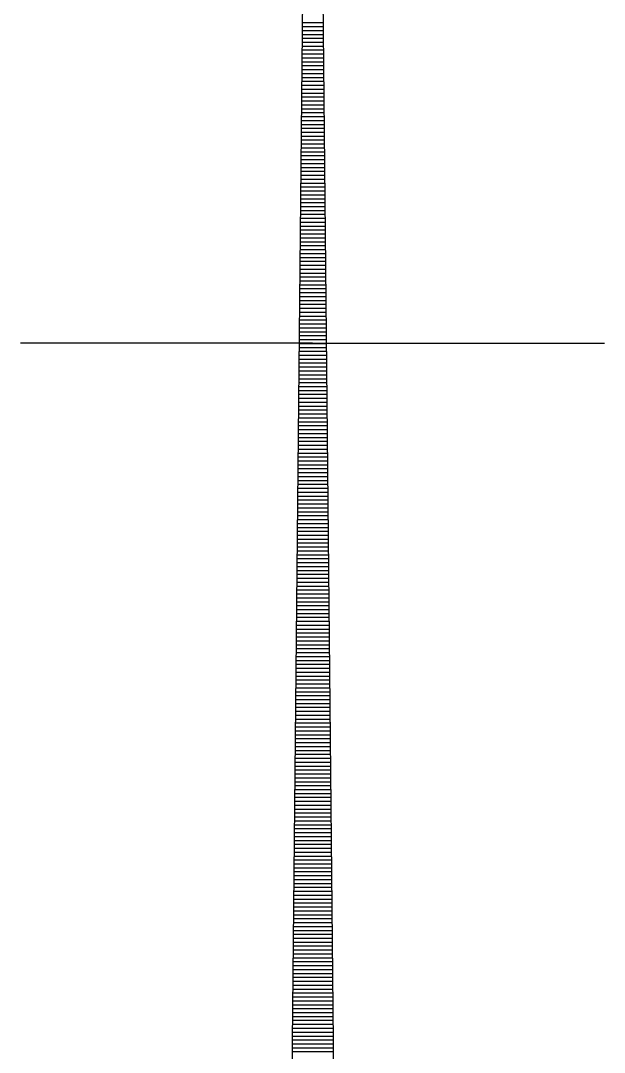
# Model space of a CAD drawing. Extents: x 190024 to 190266, y 665223 to 665488.
# Drawn here: x 190203.427 to 190205.387, y 665475.763 to 665479.224 of the extents above; entities that cross this region are included whole.
import ezdxf

# ---------------------------------------------------------------- set-up
doc = ezdxf.new("R2010")
doc.units = 0
doc.header["$LTSCALE"] = 1.25
doc.layers.add('M1280', color=7, linetype='Continuous')

# ---------------------------------------------------------------- blocks, each defined once
blk = doc.blocks.new('*X11')
at = {"color": 0}
for p, q in [((-20.739, -150), (-20.238, -150)), ((-20.738, -149.906), (-20.239, -149.906)), ((-20.742, -150.281), (-20.235, -150.281)), ((-20.741, -150.188), (-20.236, -150.188)), ((-20.74, -150.094), (-20.237, -150.094)), ((-20.744, -150.469), (-20.233, -150.469)), ((-20.743, -150.375), (-20.234, -150.375)), ((-20.747, -150.75), (-20.23, -150.75)), ((-20.746, -150.656), (-20.231, -150.656)), ((-20.745, -150.562), (-20.232, -150.562)), ((-20.75, -151.031), (-20.228, -151.031)), ((-20.749, -150.938), (-20.229, -150.938)), ((-20.748, -150.844), (-20.23, -150.844)), ((-20.752, -151.219), (-20.226, -151.219)), ((-20.751, -151.125), (-20.227, -151.125)), ((-20.754, -151.5), (-20.223, -151.5)), ((-20.753, -151.406), (-20.224, -151.406)), ((-20.752, -151.312), (-20.225, -151.312)), ((-20.757, -151.781), (-20.22, -151.781)), ((-20.756, -151.688), (-20.221, -151.688)), ((-20.755, -151.594), (-20.222, -151.594)), ((-20.759, -151.969), (-20.218, -151.969)), ((-20.758, -151.875), (-20.219, -151.875)), ((-20.762, -152.25), (-20.216, -152.25)), ((-20.761, -152.156), (-20.216, -152.156)), ((-20.76, -152.062), (-20.217, -152.062)), ((-20.764, -152.438), (-20.214, -152.438)), ((-20.763, -152.344), (-20.215, -152.344)), ((-20.767, -152.719), (-20.211, -152.719)), ((-20.766, -152.625), (-20.212, -152.625)), ((-20.765, -152.531), (-20.213, -152.531)), ((-20.769, -153), (-20.208, -153)), ((-20.768, -152.906), (-20.209, -152.906)), ((-20.767, -152.812), (-20.21, -152.812)), ((-20.771, -153.188), (-20.206, -153.188)), ((-20.77, -153.094), (-20.207, -153.094)), ((-20.774, -153.469), (-20.203, -153.469)), ((-20.773, -153.375), (-20.204, -153.375)), ((-20.772, -153.281), (-20.205, -153.281)), ((-20.777, -153.75), (-20.201, -153.75)), ((-20.776, -153.656), (-20.201, -153.656)), ((-20.775, -153.562), (-20.202, -153.562)), ((-20.779, -153.938), (-20.199, -153.938)), ((-20.778, -153.844), (-20.2, -153.844)), ((-20.781, -154.125), (-20.197, -154.125)), ((-20.781, -154.219), (-20.196, -154.219)), ((-20.78, -154.031), (-20.198, -154.031)), ((-20.784, -154.5), (-20.193, -154.5)), ((-20.783, -154.406), (-20.194, -154.406)), ((-20.782, -154.312), (-20.195, -154.312)), ((-20.786, -154.688), (-20.191, -154.688)), ((-20.785, -154.594), (-20.192, -154.594)), ((-20.789, -154.969), (-20.188, -154.969)), ((-20.788, -154.875), (-20.189, -154.875)), ((-20.787, -154.781), (-20.19, -154.781)), ((-20.791, -155.156), (-20.187, -155.156)), ((-20.79, -155.062), (-20.187, -155.062)), ((-20.794, -155.438), (-20.184, -155.438)), ((-20.793, -155.344), (-20.185, -155.344)), ((-20.792, -155.25), (-20.186, -155.25)), ((-20.796, -155.625), (-20.182, -155.625)), ((-20.796, -155.719), (-20.181, -155.719)), ((-20.795, -155.531), (-20.183, -155.531)), ((-20.798, -155.906), (-20.179, -155.906)), ((-20.797, -155.812), (-20.18, -155.812)), ((-20.801, -156.188), (-20.176, -156.188)), ((-20.8, -156.094), (-20.177, -156.094)), ((-20.799, -156), (-20.178, -156)), ((-20.804, -156.469), (-20.173, -156.469)), ((-20.803, -156.375), (-20.174, -156.375)), ((-20.802, -156.281), (-20.175, -156.281)), ((-20.806, -156.656), (-20.172, -156.656)), ((-20.805, -156.562), (-20.172, -156.562)), ((-20.809, -156.938), (-20.169, -156.938)), ((-20.808, -156.844), (-20.17, -156.844)), ((-20.807, -156.75), (-20.171, -156.75)), ((-20.811, -157.125), (-20.167, -157.125)), ((-20.811, -157.219), (-20.166, -157.219)), ((-20.81, -157.031), (-20.168, -157.031)), ((-20.813, -157.406), (-20.164, -157.406)), ((-20.812, -157.312), (-20.165, -157.312)), ((-20.816, -157.688), (-20.161, -157.688)), ((-20.815, -157.594), (-20.162, -157.594)), ((-20.814, -157.5), (-20.163, -157.5)), ((-20.818, -157.875), (-20.159, -157.875)), ((-20.817, -157.781), (-20.16, -157.781)), ((-20.821, -158.156), (-20.157, -158.156)), ((-20.82, -158.062), (-20.158, -158.062)), ((-20.819, -157.969), (-20.158, -157.969)), ((-20.824, -158.438), (-20.154, -158.438)), ((-20.823, -158.344), (-20.155, -158.344)), ((-20.822, -158.25), (-20.156, -158.25)), ((-20.825, -158.531), (-20.153, -158.531)), ((-20.825, -158.625), (-20.152, -158.625)), ((-20.828, -158.906), (-20.149, -158.906)), ((-20.827, -158.812), (-20.15, -158.812)), ((-20.826, -158.719), (-20.151, -158.719)), ((-20.831, -159.188), (-20.146, -159.188)), ((-20.83, -159.094), (-20.147, -159.094)), ((-20.829, -159), (-20.148, -159)), ((-20.833, -159.375), (-20.144, -159.375)), ((-20.832, -159.281), (-20.145, -159.281)), ((-20.836, -159.656), (-20.142, -159.656)), ((-20.835, -159.562), (-20.143, -159.562)), ((-20.834, -159.469), (-20.143, -159.469)), ((-20.839, -159.938), (-20.139, -159.938)), ((-20.838, -159.844), (-20.14, -159.844)), ((-20.837, -159.75), (-20.141, -159.75)), ((-20.84, -160.031), (-20.138, -160.031)), ((-20.84, -160.125), (-20.137, -160.125)), ((-20.843, -160.406), (-20.134, -160.406)), ((-20.842, -160.312), (-20.135, -160.312)), ((-20.841, -160.219), (-20.136, -160.219)), ((-20.845, -160.594), (-20.132, -160.594)), ((-20.844, -160.5), (-20.133, -160.5)), ((-20.848, -160.875), (-20.129, -160.875)), ((-20.847, -160.781), (-20.13, -160.781)), ((-20.846, -160.688), (-20.131, -160.688)), ((-20.851, -161.156), (-20.127, -161.156)), ((-20.85, -161.062), (-20.128, -161.062)), ((-20.849, -160.969), (-20.129, -160.969)), ((-20.853, -161.344), (-20.125, -161.344)), ((-20.852, -161.25), (-20.126, -161.25)), ((-20.855, -161.625), (-20.122, -161.625)), ((-20.854, -161.438), (-20.124, -161.438)), ((-20.854, -161.531), (-20.123, -161.531)), ((-20.858, -161.906), (-20.119, -161.906)), ((-20.857, -161.812), (-20.12, -161.812)), ((-20.856, -161.719), (-20.121, -161.719)), ((-20.86, -162.094), (-20.117, -162.094)), ((-20.859, -162), (-20.118, -162)), ((-20.863, -162.375), (-20.114, -162.375)), ((-20.862, -162.281), (-20.115, -162.281)), ((-20.861, -162.188), (-20.116, -162.188)), ((-20.866, -162.656), (-20.112, -162.656)), ((-20.865, -162.562), (-20.113, -162.562)), ((-20.864, -162.469), (-20.114, -162.469)), ((-20.868, -162.844), (-20.11, -162.844)), ((-20.867, -162.75), (-20.111, -162.75)), ((-20.87, -163.125), (-20.107, -163.125)), ((-20.869, -162.938), (-20.109, -162.938)), ((-20.869, -163.031), (-20.108, -163.031)), ((-20.872, -163.312), (-20.105, -163.312)), ((-20.871, -163.219), (-20.106, -163.219)), ((-20.875, -163.594), (-20.102, -163.594)), ((-20.874, -163.5), (-20.103, -163.5)), ((-20.873, -163.406), (-20.104, -163.406)), ((-20.878, -163.875), (-20.1, -163.875)), ((-20.877, -163.781), (-20.1, -163.781)), ((-20.876, -163.688), (-20.101, -163.688)), ((-20.88, -164.062), (-20.098, -164.062)), ((-20.879, -163.969), (-20.099, -163.969)), ((-20.883, -164.344), (-20.095, -164.344)), ((-20.882, -164.25), (-20.096, -164.25)), ((-20.881, -164.156), (-20.097, -164.156)), ((-20.885, -164.625), (-20.092, -164.625)), ((-20.884, -164.438), (-20.094, -164.438)), ((-20.884, -164.531), (-20.093, -164.531)), ((-20.887, -164.812), (-20.09, -164.812)), ((-20.886, -164.719), (-20.091, -164.719)), ((-20.89, -165.094), (-20.087, -165.094)), ((-20.889, -165), (-20.088, -165)), ((-20.888, -164.906), (-20.089, -164.906)), ((-20.893, -165.375), (-20.085, -165.375)), ((-20.892, -165.281), (-20.085, -165.281)), ((-20.891, -165.188), (-20.086, -165.188)), ((-20.895, -165.562), (-20.083, -165.562)), ((-20.894, -165.469), (-20.084, -165.469)), ((-20.898, -165.844), (-20.08, -165.844)), ((-20.897, -165.75), (-20.081, -165.75)), ((-20.896, -165.656), (-20.082, -165.656)), ((-20.899, -166.031), (-20.078, -166.031)), ((-20.898, -165.938), (-20.079, -165.938)), ((-20.902, -166.312), (-20.075, -166.312)), ((-20.901, -166.219), (-20.076, -166.219)), ((-20.9, -166.125), (-20.077, -166.125)), ((-20.905, -166.594), (-20.072, -166.594)), ((-20.904, -166.5), (-20.073, -166.5)), ((-20.903, -166.406), (-20.074, -166.406)), ((-20.907, -166.781), (-20.071, -166.781)), ((-20.906, -166.688), (-20.071, -166.688)), ((-20.91, -167.062), (-20.068, -167.062)), ((-20.909, -166.969), (-20.069, -166.969)), ((-20.908, -166.875), (-20.07, -166.875)), ((-20.913, -167.344), (-20.065, -167.344)), ((-20.912, -167.25), (-20.066, -167.25)), ((-20.911, -167.156), (-20.067, -167.156)), ((-20.914, -167.531), (-20.063, -167.531)), ((-20.913, -167.438), (-20.064, -167.438)), ((-20.917, -167.812), (-20.06, -167.812)), ((-20.916, -167.719), (-20.061, -167.719)), ((-20.915, -167.625), (-20.062, -167.625)), ((-20.92, -168.094), (-20.057, -168.094)), ((-20.919, -168), (-20.058, -168)), ((-20.918, -167.906), (-20.059, -167.906)), ((-20.922, -168.281), (-20.056, -168.281)), ((-20.921, -168.188), (-20.056, -168.188)), ((-20.925, -168.562), (-20.053, -168.562)), ((-20.924, -168.469), (-20.054, -168.469)), ((-20.923, -168.375), (-20.055, -168.375)), ((-20.927, -168.75), (-20.051, -168.75)), ((-20.926, -168.656), (-20.052, -168.656)), ((-20.929, -169.031), (-20.048, -169.031)), ((-20.928, -168.938), (-20.049, -168.938)), ((-20.927, -168.844), (-20.05, -168.844)), ((-20.932, -169.312), (-20.045, -169.312)), ((-20.931, -169.219), (-20.046, -169.219)), ((-20.93, -169.125), (-20.047, -169.125)), ((-20.934, -169.5), (-20.043, -169.5)), ((-20.933, -169.406), (-20.044, -169.406)), ((-20.937, -169.781), (-20.041, -169.781)), ((-20.936, -169.688), (-20.042, -169.688)), ((-20.935, -169.594), (-20.042, -169.594)), ((-20.94, -170.062), (-20.038, -170.062)), ((-20.939, -169.969), (-20.039, -169.969)), ((-20.938, -169.875), (-20.04, -169.875)), ((-20.942, -170.25), (-20.036, -170.25)), ((-20.941, -170.156), (-20.037, -170.156)), ((-20.944, -170.531), (-20.033, -170.531)), ((-20.943, -170.438), (-20.034, -170.438)), ((-20.942, -170.344), (-20.035, -170.344)), ((-20.947, -170.812), (-20.03, -170.812)), ((-20.946, -170.719), (-20.031, -170.719)), ((-20.945, -170.625), (-20.032, -170.625)), ((-20.949, -171), (-20.028, -171)), ((-20.948, -170.906), (-20.029, -170.906)), ((-20.952, -171.281), (-20.026, -171.281)), ((-20.951, -171.188), (-20.027, -171.188)), ((-20.95, -171.094), (-20.027, -171.094)), ((-20.954, -171.469), (-20.024, -171.469)), ((-20.953, -171.375), (-20.025, -171.375)), ((-20.957, -171.75), (-20.021, -171.75)), ((-20.956, -171.656), (-20.022, -171.656)), ((-20.955, -171.562), (-20.023, -171.562)), ((-20.959, -172.031), (-20.018, -172.031)), ((-20.958, -171.938), (-20.019, -171.938)), ((-20.957, -171.844), (-20.02, -171.844)), ((-20.961, -172.219), (-20.016, -172.219)), ((-20.96, -172.125), (-20.017, -172.125)), ((-20.964, -172.5), (-20.013, -172.5)), ((-20.963, -172.406), (-20.014, -172.406)), ((-20.962, -172.312), (-20.015, -172.312)), ((-20.967, -172.781), (-20.011, -172.781)), ((-20.966, -172.688), (-20.012, -172.688)), ((-20.965, -172.594), (-20.013, -172.594)), ((-20.969, -172.969), (-20.009, -172.969)), ((-20.968, -172.875), (-20.01, -172.875)), ((-20.971, -173.156), (-20.007, -173.156)), ((-20.971, -173.25), (-20.006, -173.25)), ((-20.97, -173.062), (-20.008, -173.062)), ((-20.974, -173.531), (-20.003, -173.531)), ((-20.973, -173.438), (-20.004, -173.438)), ((-20.972, -173.344), (-20.005, -173.344)), ((-20.976, -173.719), (-20.001, -173.719)), ((-20.975, -173.625), (-20.002, -173.625)), ((-20.979, -174), (-19.998, -174)), ((-20.978, -173.906), (-19.999, -173.906)), ((-20.977, -173.812), (-20, -173.812)), ((-20.982, -174.281), (-19.996, -174.281)), ((-20.981, -174.188), (-19.997, -174.188)), ((-20.98, -174.094), (-19.998, -174.094)), ((-20.984, -174.469), (-19.994, -174.469)), ((-20.983, -174.375), (-19.995, -174.375)), ((-20.985, -174.562), (-19.993, -174.562))]:
    blk.add_line(p, q, dxfattribs=at)
blk = doc.blocks.new('ZAFON2')
for p, q in [((-21.489, -225.071), (-20.491, -125.125)), ((-19.489, -225.071), (-20.486, -125.125)), ((-20.501, -157.587), (-27.501, -157.587)), ((-20.501, -157.587), (-13.501, -157.587))]:
    blk.add_line(p, q)
blk.add_blockref('*X11', (0, 0))

msp = doc.modelspace()

# ---------------------------------------------------------------- block references
at = {"layer": 'M1280', "xscale": 0.1400000000139698, "yscale": 0.1400000000139698, "zscale": 0.1400000000139698}
msp.add_blockref('ZAFON2', (190207.2776, 665500.2045), dxfattribs=at)

doc.saveas('drawing.dxf')
